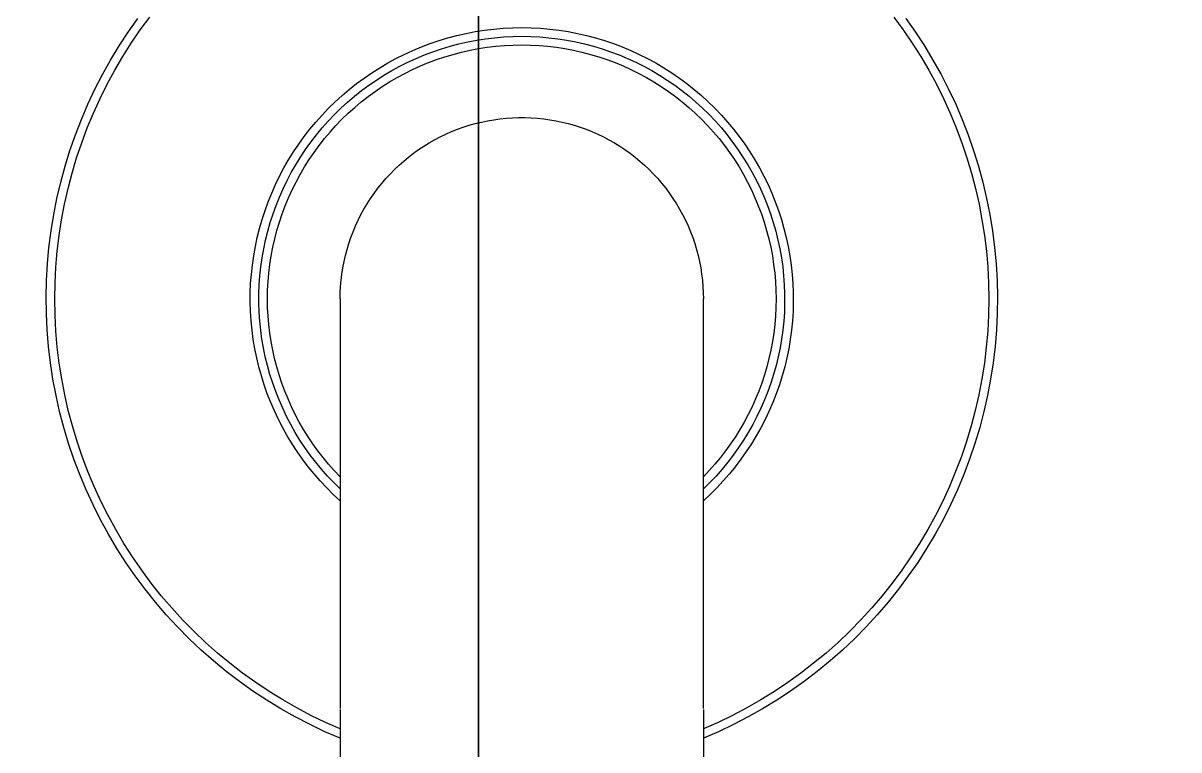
# Model space of a CAD drawing. Header units: metres. Extents: x 198 to 412, y -54 to 17.
# Drawn here: x 270.1425 to 270.2093, y -24.1648 to -24.1228 of the extents above; entities that cross this region are included whole.
import ezdxf

# ---------------------------------------------------------------- set-up
doc = ezdxf.new("R2010")
doc.units = ezdxf.units.M
doc.header["$LTSCALE"] = 10
doc.layers.add('01', color=1, linetype='Continuous')
doc.layers.add('TM-REVEST', color=252, linetype='Continuous')

# ---------------------------------------------------------------- blocks, each defined once
blk = doc.blocks.new('juego de ducha california')
for p, q in [((493.232479, 11758.617552, 0), (493.231928, 11758.61677, 0)), ((493.23317, 11758.617644, 0), (493.232625, 11758.6169, 0)), ((493.276742, 11758.6169, 0), (493.276197, 11758.617644, 0)), ((493.27744, 11758.61677, 0), (493.276888, 11758.617552, 0)), ((493.231928, 11758.61677, 0), (493.231404, 11758.615969, 0)), ((493.232625, 11758.6169, 0), (493.232107, 11758.616137, 0)), ((493.250938, 11758.616576, 0), (493.250416, 11758.616438, 0)), ((493.251465, 11758.616696, 0), (493.250938, 11758.616576, 0)), ((493.251995, 11758.616797, 0), (493.251465, 11758.616696, 0)), ((493.252529, 11758.616881, 0), (493.251995, 11758.616797, 0)), ((493.253066, 11758.616946, 0), (493.252529, 11758.616881, 0)), ((493.253114, 11758.616448, 0), (493.252594, 11758.616385, 0)), ((493.253604, 11758.616992, 0), (493.253066, 11758.616946, 0)), ((493.253636, 11758.616493, 0), (493.253114, 11758.616448, 0)), ((493.254143, 11758.61702, 0), (493.253604, 11758.616992, 0)), ((493.25416, 11758.61652, 0), (493.253636, 11758.616493, 0)), ((493.254684, 11758.617029, 0), (493.254143, 11758.61702, 0)), ((493.254684, 11758.616529, 0), (493.25416, 11758.61652, 0)), ((493.255224, 11758.61702, 0), (493.254684, 11758.617029, 0)), ((493.255208, 11758.61652, 0), (493.254684, 11758.616529, 0)), ((493.255731, 11758.616493, 0), (493.255208, 11758.61652, 0)), ((493.255763, 11758.616992, 0), (493.255224, 11758.61702, 0)), ((493.256253, 11758.616448, 0), (493.255731, 11758.616493, 0)), ((493.256302, 11758.616946, 0), (493.255763, 11758.616992, 0)), ((493.256773, 11758.616385, 0), (493.256253, 11758.616448, 0)), ((493.256838, 11758.616881, 0), (493.256302, 11758.616946, 0)), ((493.257372, 11758.616797, 0), (493.256838, 11758.616881, 0)), ((493.257902, 11758.616696, 0), (493.257372, 11758.616797, 0)), ((493.258429, 11758.616576, 0), (493.257902, 11758.616696, 0)), ((493.258952, 11758.616438, 0), (493.258429, 11758.616576, 0)), ((493.277261, 11758.616137, 0), (493.276742, 11758.6169, 0)), ((493.277963, 11758.615969, 0), (493.27744, 11758.61677, 0)), ((493.231404, 11758.615969, 0), (493.230909, 11758.61515, 0)), ((493.232107, 11758.616137, 0), (493.231614, 11758.615358, 0)), ((493.248881, 11758.615918, 0), (493.248383, 11758.615709, 0)), ((493.249387, 11758.616109, 0), (493.248881, 11758.615918, 0)), ((493.249898, 11758.616282, 0), (493.249387, 11758.616109, 0)), ((493.250042, 11758.615803, 0), (493.249546, 11758.615635, 0)), ((493.250416, 11758.616438, 0), (493.249898, 11758.616282, 0)), ((493.250544, 11758.615955, 0), (493.250042, 11758.615803, 0)), ((493.251051, 11758.616089, 0), (493.250544, 11758.615955, 0)), ((493.251562, 11758.616205, 0), (493.251051, 11758.616089, 0)), ((493.252076, 11758.616304, 0), (493.251562, 11758.616205, 0)), ((493.252186, 11758.615815, 0), (493.251693, 11758.615722, 0)), ((493.252594, 11758.616385, 0), (493.252076, 11758.616304, 0)), ((493.252682, 11758.615892, 0), (493.252186, 11758.615815, 0)), ((493.25318, 11758.615952, 0), (493.252682, 11758.615892, 0)), ((493.25368, 11758.615995, 0), (493.25318, 11758.615952, 0)), ((493.254182, 11758.616021, 0), (493.25368, 11758.615995, 0)), ((493.254684, 11758.616029, 0), (493.254182, 11758.616021, 0)), ((493.255186, 11758.616021, 0), (493.254684, 11758.616029, 0)), ((493.255687, 11758.615995, 0), (493.255186, 11758.616021, 0)), ((493.256187, 11758.615952, 0), (493.255687, 11758.615995, 0)), ((493.256685, 11758.615892, 0), (493.256187, 11758.615952, 0)), ((493.257181, 11758.615815, 0), (493.256685, 11758.615892, 0)), ((493.257291, 11758.616304, 0), (493.256773, 11758.616385, 0)), ((493.257674, 11758.615722, 0), (493.257181, 11758.615815, 0)), ((493.257806, 11758.616205, 0), (493.257291, 11758.616304, 0)), ((493.258317, 11758.616089, 0), (493.257806, 11758.616205, 0)), ((493.258823, 11758.615955, 0), (493.258317, 11758.616089, 0)), ((493.259325, 11758.615803, 0), (493.258823, 11758.615955, 0)), ((493.259469, 11758.616282, 0), (493.258952, 11758.616438, 0)), ((493.259821, 11758.615635, 0), (493.259325, 11758.615803, 0)), ((493.259981, 11758.616109, 0), (493.259469, 11758.616282, 0)), ((493.260486, 11758.615918, 0), (493.259981, 11758.616109, 0)), ((493.260985, 11758.615709, 0), (493.260486, 11758.615918, 0)), ((493.277753, 11758.615358, 0), (493.277261, 11758.616137, 0)), ((493.278459, 11758.61515, 0), (493.277963, 11758.615969, 0)), ((493.230909, 11758.61515, 0), (493.230442, 11758.614314, 0)), ((493.231614, 11758.615358, 0), (493.231149, 11758.614562, 0)), ((493.247409, 11758.615242, 0), (493.246934, 11758.614983, 0)), ((493.247892, 11758.615484, 0), (493.247409, 11758.615242, 0)), ((493.248383, 11758.615709, 0), (493.247892, 11758.615484, 0)), ((493.248573, 11758.615247, 0), (493.248097, 11758.615028, 0)), ((493.249056, 11758.615449, 0), (493.248573, 11758.615247, 0)), ((493.249546, 11758.615635, 0), (493.249056, 11758.615449, 0)), ((493.249761, 11758.61518, 0), (493.249291, 11758.615004, 0)), ((493.250237, 11758.61534, 0), (493.249761, 11758.61518, 0)), ((493.250718, 11758.615484, 0), (493.250237, 11758.61534, 0)), ((493.251203, 11758.615611, 0), (493.250718, 11758.615484, 0)), ((493.251693, 11758.615722, 0), (493.251203, 11758.615611, 0)), ((493.258164, 11758.615611, 0), (493.257674, 11758.615722, 0)), ((493.25865, 11758.615484, 0), (493.258164, 11758.615611, 0)), ((493.259131, 11758.61534, 0), (493.25865, 11758.615484, 0)), ((493.259606, 11758.61518, 0), (493.259131, 11758.61534, 0)), ((493.260076, 11758.615004, 0), (493.259606, 11758.61518, 0)), ((493.260311, 11758.615449, 0), (493.259821, 11758.615635, 0)), ((493.260795, 11758.615247, 0), (493.260311, 11758.615449, 0)), ((493.261271, 11758.615028, 0), (493.260795, 11758.615247, 0)), ((493.261476, 11758.615484, 0), (493.260985, 11758.615709, 0)), ((493.261959, 11758.615242, 0), (493.261476, 11758.615484, 0)), ((493.262433, 11758.614983, 0), (493.261959, 11758.615242, 0)), ((493.278218, 11758.614562, 0), (493.277753, 11758.615358, 0)), ((493.278925, 11758.614314, 0), (493.278459, 11758.61515, 0)), ((493.231149, 11758.614562, 0), (493.230711, 11758.613751, 0)), ((493.246469, 11758.614709, 0), (493.246014, 11758.614418, 0)), ((493.246934, 11758.614983, 0), (493.246469, 11758.614709, 0)), ((493.247168, 11758.614541, 0), (493.246717, 11758.614274, 0)), ((493.247628, 11758.614792, 0), (493.247168, 11758.614541, 0)), ((493.248097, 11758.615028, 0), (493.247628, 11758.614792, 0)), ((493.24837, 11758.614604, 0), (493.247921, 11758.614381, 0)), ((493.248827, 11758.614812, 0), (493.24837, 11758.614604, 0)), ((493.249291, 11758.615004, 0), (493.248827, 11758.614812, 0)), ((493.26054, 11758.614812, 0), (493.260076, 11758.615004, 0)), ((493.260997, 11758.614604, 0), (493.26054, 11758.614812, 0)), ((493.261447, 11758.614381, 0), (493.260997, 11758.614604, 0)), ((493.261739, 11758.614792, 0), (493.261271, 11758.615028, 0)), ((493.262199, 11758.614541, 0), (493.261739, 11758.614792, 0)), ((493.26265, 11758.614274, 0), (493.262199, 11758.614541, 0)), ((493.262898, 11758.614709, 0), (493.262433, 11758.614983, 0)), ((493.263354, 11758.614418, 0), (493.262898, 11758.614709, 0)), ((493.278657, 11758.613751, 0), (493.278218, 11758.614562, 0)), ((493.230442, 11758.614314, 0), (493.230005, 11758.613462, 0)), ((493.245134, 11758.613791, 0), (493.244711, 11758.613455, 0)), ((493.245568, 11758.614112, 0), (493.245134, 11758.613791, 0)), ((493.246014, 11758.614418, 0), (493.245568, 11758.614112, 0)), ((493.246276, 11758.613992, 0), (493.245844, 11758.613695, 0)), ((493.246717, 11758.614274, 0), (493.246276, 11758.613992, 0)), ((493.247046, 11758.613889, 0), (493.246621, 11758.613621, 0)), ((493.247479, 11758.614143, 0), (493.247046, 11758.613889, 0)), ((493.247921, 11758.614381, 0), (493.247479, 11758.614143, 0)), ((493.261888, 11758.614143, 0), (493.261447, 11758.614381, 0)), ((493.262322, 11758.613889, 0), (493.261888, 11758.614143, 0)), ((493.262746, 11758.613621, 0), (493.262322, 11758.613889, 0)), ((493.263091, 11758.613992, 0), (493.26265, 11758.614274, 0)), ((493.263523, 11758.613695, 0), (493.263091, 11758.613992, 0)), ((493.263799, 11758.614112, 0), (493.263354, 11758.614418, 0)), ((493.264233, 11758.613791, 0), (493.263799, 11758.614112, 0)), ((493.264657, 11758.613455, 0), (493.264233, 11758.613791, 0)), ((493.279362, 11758.613462, 0), (493.278925, 11758.614314, 0)), ((493.230005, 11758.613462, 0), (493.229598, 11758.612596, 0)), ((493.230711, 11758.613751, 0), (493.230301, 11758.612925, 0)), ((493.244299, 11758.613104, 0), (493.2439, 11758.61274, 0)), ((493.244711, 11758.613455, 0), (493.244299, 11758.613104, 0)), ((493.245423, 11758.613383, 0), (493.245013, 11758.613056, 0)), ((493.245844, 11758.613695, 0), (493.245423, 11758.613383, 0)), ((493.246206, 11758.613339, 0), (493.245801, 11758.613042, 0)), ((493.246621, 11758.613621, 0), (493.246206, 11758.613339, 0)), ((493.263161, 11758.613339, 0), (493.262746, 11758.613621, 0)), ((493.263566, 11758.613042, 0), (493.263161, 11758.613339, 0)), ((493.263944, 11758.613383, 0), (493.263523, 11758.613695, 0)), ((493.264354, 11758.613056, 0), (493.263944, 11758.613383, 0)), ((493.265068, 11758.613104, 0), (493.264657, 11758.613455, 0)), ((493.265467, 11758.61274, 0), (493.265068, 11758.613104, 0)), ((493.279067, 11758.612925, 0), (493.278657, 11758.613751, 0)), ((493.27977, 11758.612596, 0), (493.279362, 11758.613462, 0)), ((493.229598, 11758.612596, 0), (493.229221, 11758.611716, 0)), ((493.230301, 11758.612925, 0), (493.229919, 11758.612086, 0)), ((493.2439, 11758.61274, 0), (493.243514, 11758.612362, 0)), ((493.244615, 11758.612716, 0), (493.244228, 11758.612362, 0)), ((493.245013, 11758.613056, 0), (493.244615, 11758.612716, 0)), ((493.245407, 11758.612732, 0), (493.245023, 11758.612409, 0)), ((493.245801, 11758.613042, 0), (493.245407, 11758.612732, 0)), ((493.263961, 11758.612732, 0), (493.263566, 11758.613042, 0)), ((493.264345, 11758.612409, 0), (493.263961, 11758.612732, 0)), ((493.264752, 11758.612716, 0), (493.264354, 11758.613056, 0)), ((493.265139, 11758.612362, 0), (493.264752, 11758.612716, 0)), ((493.265853, 11758.612362, 0), (493.265467, 11758.61274, 0)), ((493.279448, 11758.612086, 0), (493.279067, 11758.612925, 0)), ((493.280147, 11758.611716, 0), (493.27977, 11758.612596, 0)), ((493.229919, 11758.612086, 0), (493.229566, 11758.611234, 0)), ((493.243141, 11758.611972, 0), (493.242782, 11758.611568, 0)), ((493.243514, 11758.612362, 0), (493.243141, 11758.611972, 0)), ((493.243854, 11758.611995, 0), (493.243493, 11758.611615, 0)), ((493.244228, 11758.612362, 0), (493.243854, 11758.611995, 0)), ((493.24465, 11758.612072, 0), (493.244289, 11758.611724, 0)), ((493.245023, 11758.612409, 0), (493.24465, 11758.612072, 0)), ((493.253779, 11758.61179, 0), (493.253418, 11758.611753, 0)), ((493.25414, 11758.611815, 0), (493.253779, 11758.61179, 0)), ((493.254502, 11758.611828, 0), (493.25414, 11758.611815, 0)), ((493.254865, 11758.611828, 0), (493.254502, 11758.611828, 0)), ((493.255227, 11758.611815, 0), (493.254865, 11758.611828, 0)), ((493.255589, 11758.61179, 0), (493.255227, 11758.611815, 0)), ((493.255949, 11758.611753, 0), (493.255589, 11758.61179, 0)), ((493.264717, 11758.612072, 0), (493.264345, 11758.612409, 0)), ((493.265078, 11758.611724, 0), (493.264717, 11758.612072, 0)), ((493.265513, 11758.611995, 0), (493.265139, 11758.612362, 0)), ((493.265874, 11758.611615, 0), (493.265513, 11758.611995, 0)), ((493.266226, 11758.611972, 0), (493.265853, 11758.612362, 0)), ((493.266585, 11758.611568, 0), (493.266226, 11758.611972, 0)), ((493.279801, 11758.611234, 0), (493.279448, 11758.612086, 0)), ((493.229221, 11758.611716, 0), (493.228875, 11758.610824, 0)), ((493.229566, 11758.611234, 0), (493.229243, 11758.610371, 0)), ((493.242437, 11758.611153, 0), (493.242106, 11758.610725, 0)), ((493.242782, 11758.611568, 0), (493.242437, 11758.611153, 0)), ((493.243145, 11758.611224, 0), (493.242811, 11758.61082, 0)), ((493.243493, 11758.611615, 0), (493.243145, 11758.611224, 0)), ((493.24394, 11758.611363, 0), (493.243604, 11758.61099, 0)), ((493.244289, 11758.611724, 0), (493.24394, 11758.611363, 0)), ((493.25096, 11758.611147, 0), (493.250624, 11758.611012, 0)), ((493.251301, 11758.611269, 0), (493.25096, 11758.611147, 0)), ((493.251646, 11758.61138, 0), (493.251301, 11758.611269, 0)), ((493.251995, 11758.611479, 0), (493.251646, 11758.61138, 0)), ((493.252347, 11758.611566, 0), (493.251995, 11758.611479, 0)), ((493.252702, 11758.61164, 0), (493.252347, 11758.611566, 0)), ((493.253059, 11758.611703, 0), (493.252702, 11758.61164, 0)), ((493.253418, 11758.611753, 0), (493.253059, 11758.611703, 0)), ((493.256308, 11758.611703, 0), (493.255949, 11758.611753, 0)), ((493.256665, 11758.61164, 0), (493.256308, 11758.611703, 0)), ((493.25702, 11758.611566, 0), (493.256665, 11758.61164, 0)), ((493.257372, 11758.611479, 0), (493.25702, 11758.611566, 0)), ((493.257721, 11758.61138, 0), (493.257372, 11758.611479, 0)), ((493.258066, 11758.611269, 0), (493.257721, 11758.61138, 0)), ((493.258407, 11758.611147, 0), (493.258066, 11758.611269, 0)), ((493.258744, 11758.611012, 0), (493.258407, 11758.611147, 0)), ((493.265427, 11758.611363, 0), (493.265078, 11758.611724, 0)), ((493.265763, 11758.61099, 0), (493.265427, 11758.611363, 0)), ((493.266222, 11758.611224, 0), (493.265874, 11758.611615, 0)), ((493.266556, 11758.61082, 0), (493.266222, 11758.611224, 0)), ((493.266931, 11758.611153, 0), (493.266585, 11758.611568, 0)), ((493.267261, 11758.610725, 0), (493.266931, 11758.611153, 0)), ((493.280125, 11758.610371, 0), (493.279801, 11758.611234, 0)), ((493.280493, 11758.610824, 0), (493.280147, 11758.611716, 0)), ((493.228875, 11758.610824, 0), (493.22856, 11758.60992, 0)), ((493.242106, 11758.610725, 0), (493.24179, 11758.610287, 0)), ((493.242811, 11758.61082, 0), (493.242491, 11758.610405, 0)), ((493.243281, 11758.610606, 0), (493.242971, 11758.610211, 0)), ((493.243604, 11758.61099, 0), (493.243281, 11758.610606, 0)), ((493.249644, 11758.610541, 0), (493.249329, 11758.610361, 0)), ((493.249965, 11758.610709, 0), (493.249644, 11758.610541, 0)), ((493.250292, 11758.610867, 0), (493.249965, 11758.610709, 0)), ((493.250624, 11758.611012, 0), (493.250292, 11758.610867, 0)), ((493.259075, 11758.610867, 0), (493.258744, 11758.611012, 0)), ((493.259402, 11758.610709, 0), (493.259075, 11758.610867, 0)), ((493.259723, 11758.610541, 0), (493.259402, 11758.610709, 0)), ((493.260038, 11758.610361, 0), (493.259723, 11758.610541, 0)), ((493.266087, 11758.610606, 0), (493.265763, 11758.61099, 0)), ((493.266397, 11758.610211, 0), (493.266087, 11758.610606, 0)), ((493.266877, 11758.610405, 0), (493.266556, 11758.61082, 0)), ((493.267577, 11758.610287, 0), (493.267261, 11758.610725, 0)), ((493.280807, 11758.60992, 0), (493.280493, 11758.610824, 0)), ((493.22856, 11758.60992, 0), (493.228277, 11758.609006, 0)), ((493.229243, 11758.610371, 0), (493.228949, 11758.609497, 0)), ((493.241489, 11758.609838, 0), (493.241204, 11758.609379, 0)), ((493.24179, 11758.610287, 0), (493.241489, 11758.609838, 0)), ((493.242185, 11758.609979, 0), (493.241894, 11758.609543, 0)), ((493.242491, 11758.610405, 0), (493.242185, 11758.609979, 0)), ((493.242674, 11758.609806, 0), (493.242392, 11758.609391, 0)), ((493.242971, 11758.610211, 0), (493.242674, 11758.609806, 0)), ((493.248719, 11758.60997, 0), (493.248424, 11758.609759, 0)), ((493.249021, 11758.610171, 0), (493.248719, 11758.60997, 0)), ((493.249329, 11758.610361, 0), (493.249021, 11758.610171, 0)), ((493.260346, 11758.610171, 0), (493.260038, 11758.610361, 0)), ((493.260648, 11758.60997, 0), (493.260346, 11758.610171, 0)), ((493.260943, 11758.609759, 0), (493.260648, 11758.60997, 0)), ((493.266693, 11758.609806, 0), (493.266397, 11758.610211, 0)), ((493.266976, 11758.609391, 0), (493.266693, 11758.609806, 0)), ((493.267182, 11758.609979, 0), (493.266877, 11758.610405, 0)), ((493.267473, 11758.609543, 0), (493.267182, 11758.609979, 0)), ((493.267878, 11758.609838, 0), (493.267577, 11758.610287, 0)), ((493.268163, 11758.609379, 0), (493.267878, 11758.609838, 0)), ((493.280419, 11758.609497, 0), (493.280125, 11758.610371, 0)), ((493.281091, 11758.609006, 0), (493.280807, 11758.60992, 0)), ((493.228949, 11758.609497, 0), (493.228685, 11758.608614, 0)), ((493.241204, 11758.609379, 0), (493.240935, 11758.60891, 0)), ((493.241619, 11758.609098, 0), (493.241359, 11758.608643, 0)), ((493.241894, 11758.609543, 0), (493.241619, 11758.609098, 0)), ((493.242392, 11758.609391, 0), (493.242124, 11758.608967, 0)), ((493.247858, 11758.609308, 0), (493.247586, 11758.609067, 0)), ((493.248137, 11758.609538, 0), (493.247858, 11758.609308, 0)), ((493.248424, 11758.609759, 0), (493.248137, 11758.609538, 0)), ((493.26123, 11758.609538, 0), (493.260943, 11758.609759, 0)), ((493.26151, 11758.609308, 0), (493.26123, 11758.609538, 0)), ((493.261781, 11758.609067, 0), (493.26151, 11758.609308, 0)), ((493.267244, 11758.608967, 0), (493.266976, 11758.609391, 0)), ((493.267749, 11758.609098, 0), (493.267473, 11758.609543, 0)), ((493.268009, 11758.608643, 0), (493.267749, 11758.609098, 0)), ((493.268432, 11758.60891, 0), (493.268163, 11758.609379, 0)), ((493.280682, 11758.608614, 0), (493.280419, 11758.609497, 0)), ((493.228277, 11758.609006, 0), (493.228026, 11758.608082, 0)), ((493.228685, 11758.608614, 0), (493.228451, 11758.607722, 0)), ((493.240683, 11758.608433, 0), (493.240447, 11758.607947, 0)), ((493.240935, 11758.60891, 0), (493.240683, 11758.608433, 0)), ((493.241359, 11758.608643, 0), (493.241115, 11758.608179, 0)), ((493.24187, 11758.608534, 0), (493.241632, 11758.608092, 0)), ((493.242124, 11758.608967, 0), (493.24187, 11758.608534, 0)), ((493.247069, 11758.608559, 0), (493.246824, 11758.608292, 0)), ((493.247323, 11758.608818, 0), (493.247069, 11758.608559, 0)), ((493.247586, 11758.609067, 0), (493.247323, 11758.608818, 0)), ((493.262044, 11758.608818, 0), (493.261781, 11758.609067, 0)), ((493.262298, 11758.608559, 0), (493.262044, 11758.608818, 0)), ((493.262543, 11758.608292, 0), (493.262298, 11758.608559, 0)), ((493.267497, 11758.608534, 0), (493.267244, 11758.608967, 0)), ((493.267736, 11758.608092, 0), (493.267497, 11758.608534, 0)), ((493.268253, 11758.608179, 0), (493.268009, 11758.608643, 0)), ((493.268685, 11758.608433, 0), (493.268432, 11758.60891, 0)), ((493.268921, 11758.607947, 0), (493.268685, 11758.608433, 0)), ((493.280916, 11758.607722, 0), (493.280682, 11758.608614, 0)), ((493.281342, 11758.608082, 0), (493.281091, 11758.609006, 0)), ((493.228026, 11758.608082, 0), (493.227807, 11758.60715, 0)), ((493.240447, 11758.607947, 0), (493.240227, 11758.607453, 0)), ((493.241115, 11758.608179, 0), (493.240886, 11758.607707, 0)), ((493.241632, 11758.608092, 0), (493.241408, 11758.607643, 0)), ((493.246589, 11758.608017, 0), (493.246363, 11758.607733, 0)), ((493.246824, 11758.608292, 0), (493.246589, 11758.608017, 0)), ((493.262779, 11758.608017, 0), (493.262543, 11758.608292, 0)), ((493.263005, 11758.607733, 0), (493.262779, 11758.608017, 0)), ((493.267959, 11758.607643, 0), (493.267736, 11758.608092, 0)), ((493.268481, 11758.607707, 0), (493.268253, 11758.608179, 0)), ((493.26914, 11758.607453, 0), (493.268921, 11758.607947, 0)), ((493.281561, 11758.60715, 0), (493.281342, 11758.608082, 0)), ((493.227807, 11758.60715, 0), (493.22762, 11758.606211, 0)), ((493.228451, 11758.607722, 0), (493.228248, 11758.606822, 0)), ((493.240227, 11758.607453, 0), (493.240025, 11758.606952, 0)), ((493.240675, 11758.607228, 0), (493.24048, 11758.606741, 0)), ((493.240886, 11758.607707, 0), (493.240675, 11758.607228, 0)), ((493.241201, 11758.607186, 0), (493.241009, 11758.606722, 0)), ((493.241408, 11758.607643, 0), (493.241201, 11758.607186, 0)), ((493.245941, 11758.607144, 0), (493.245745, 11758.606839, 0)), ((493.246147, 11758.607442, 0), (493.245941, 11758.607144, 0)), ((493.246363, 11758.607733, 0), (493.246147, 11758.607442, 0)), ((493.263221, 11758.607442, 0), (493.263005, 11758.607733, 0)), ((493.263427, 11758.607144, 0), (493.263221, 11758.607442, 0)), ((493.263622, 11758.606839, 0), (493.263427, 11758.607144, 0)), ((493.268167, 11758.607186, 0), (493.267959, 11758.607643, 0)), ((493.268359, 11758.606722, 0), (493.268167, 11758.607186, 0)), ((493.268692, 11758.607228, 0), (493.268481, 11758.607707, 0)), ((493.268887, 11758.606741, 0), (493.268692, 11758.607228, 0)), ((493.269342, 11758.606952, 0), (493.26914, 11758.607453, 0)), ((493.281119, 11758.606822, 0), (493.280916, 11758.607722, 0)), ((493.281747, 11758.606211, 0), (493.281561, 11758.60715, 0)), ((493.228248, 11758.606822, 0), (493.228076, 11758.605917, 0)), ((493.23984, 11758.606444, 0), (493.239673, 11758.605931, 0)), ((493.240025, 11758.606952, 0), (493.23984, 11758.606444, 0)), ((493.24048, 11758.606741, 0), (493.240302, 11758.606248, 0)), ((493.241009, 11758.606722, 0), (493.240832, 11758.606252, 0)), ((493.24556, 11758.606527, 0), (493.245386, 11758.606209, 0)), ((493.245745, 11758.606839, 0), (493.24556, 11758.606527, 0)), ((493.263807, 11758.606527, 0), (493.263622, 11758.606839, 0)), ((493.263981, 11758.606209, 0), (493.263807, 11758.606527, 0)), ((493.268535, 11758.606252, 0), (493.268359, 11758.606722, 0)), ((493.269066, 11758.606248, 0), (493.268887, 11758.606741, 0)), ((493.269527, 11758.606444, 0), (493.269342, 11758.606952, 0)), ((493.269694, 11758.605931, 0), (493.269527, 11758.606444, 0)), ((493.281291, 11758.605917, 0), (493.281119, 11758.606822, 0)), ((493.22762, 11758.606211, 0), (493.227467, 11758.605266, 0)), ((493.228076, 11758.605917, 0), (493.227935, 11758.605006, 0)), ((493.239673, 11758.605931, 0), (493.239524, 11758.605412, 0)), ((493.240302, 11758.606248, 0), (493.240141, 11758.60575, 0)), ((493.240672, 11758.605776, 0), (493.240529, 11758.605295, 0)), ((493.240832, 11758.606252, 0), (493.240672, 11758.605776, 0)), ((493.245223, 11758.605885, 0), (493.245072, 11758.605556, 0)), ((493.245386, 11758.606209, 0), (493.245223, 11758.605885, 0)), ((493.264144, 11758.605885, 0), (493.263981, 11758.606209, 0)), ((493.264295, 11758.605556, 0), (493.264144, 11758.605885, 0)), ((493.268695, 11758.605776, 0), (493.268535, 11758.606252, 0)), ((493.268839, 11758.605295, 0), (493.268695, 11758.605776, 0)), ((493.269227, 11758.60575, 0), (493.269066, 11758.606248, 0)), ((493.269844, 11758.605412, 0), (493.269694, 11758.605931, 0)), ((493.281432, 11758.605006, 0), (493.281291, 11758.605917, 0)), ((493.2819, 11758.605266, 0), (493.281747, 11758.606211, 0)), ((493.227467, 11758.605266, 0), (493.227346, 11758.604317, 0)), ((493.239524, 11758.605412, 0), (493.239392, 11758.604887, 0)), ((493.239997, 11758.605246, 0), (493.239871, 11758.604737, 0)), ((493.240141, 11758.60575, 0), (493.239997, 11758.605246, 0)), ((493.240529, 11758.605295, 0), (493.240402, 11758.60481, 0)), ((493.244932, 11758.605221, 0), (493.244803, 11758.604882, 0)), ((493.245072, 11758.605556, 0), (493.244932, 11758.605221, 0)), ((493.264436, 11758.605221, 0), (493.264295, 11758.605556, 0)), ((493.264564, 11758.604882, 0), (493.264436, 11758.605221, 0)), ((493.268966, 11758.60481, 0), (493.268839, 11758.605295, 0)), ((493.26937, 11758.605246, 0), (493.269227, 11758.60575, 0)), ((493.269497, 11758.604737, 0), (493.26937, 11758.605246, 0)), ((493.269975, 11758.604887, 0), (493.269844, 11758.605412, 0)), ((493.282021, 11758.604317, 0), (493.2819, 11758.605266, 0)), ((493.227935, 11758.605006, 0), (493.227825, 11758.60409, 0)), ((493.239392, 11758.604887, 0), (493.239279, 11758.604359, 0)), ((493.239871, 11758.604737, 0), (493.239762, 11758.604225, 0)), ((493.240402, 11758.60481, 0), (493.240291, 11758.60432, 0)), ((493.244686, 11758.604539, 0), (493.244582, 11758.604192, 0)), ((493.244803, 11758.604882, 0), (493.244686, 11758.604539, 0)), ((493.264681, 11758.604539, 0), (493.264564, 11758.604882, 0)), ((493.264786, 11758.604192, 0), (493.264681, 11758.604539, 0)), ((493.269076, 11758.60432, 0), (493.268966, 11758.60481, 0)), ((493.269605, 11758.604225, 0), (493.269497, 11758.604737, 0)), ((493.270088, 11758.604359, 0), (493.269975, 11758.604887, 0)), ((493.281542, 11758.60409, 0), (493.281432, 11758.605006, 0)), ((493.227346, 11758.604317, 0), (493.227259, 11758.603364, 0)), ((493.227825, 11758.60409, 0), (493.227747, 11758.603172, 0)), ((493.239184, 11758.603827, 0), (493.239107, 11758.603293, 0)), ((493.239279, 11758.604359, 0), (493.239184, 11758.603827, 0)), ((493.239762, 11758.604225, 0), (493.239671, 11758.603708, 0)), ((493.240197, 11758.603827, 0), (493.240121, 11758.603331, 0)), ((493.240291, 11758.60432, 0), (493.240197, 11758.603827, 0)), ((493.244489, 11758.603842, 0), (493.244408, 11758.603489, 0)), ((493.244582, 11758.604192, 0), (493.244489, 11758.603842, 0)), ((493.264879, 11758.603842, 0), (493.264786, 11758.604192, 0)), ((493.264959, 11758.603489, 0), (493.264879, 11758.603842, 0)), ((493.26917, 11758.603827, 0), (493.269076, 11758.60432, 0)), ((493.269247, 11758.603331, 0), (493.26917, 11758.603827, 0)), ((493.269696, 11758.603708, 0), (493.269605, 11758.604225, 0)), ((493.270184, 11758.603827, 0), (493.270088, 11758.604359, 0)), ((493.27026, 11758.603293, 0), (493.270184, 11758.603827, 0)), ((493.281621, 11758.603172, 0), (493.281542, 11758.60409, 0)), ((493.282108, 11758.603364, 0), (493.282021, 11758.604317, 0)), ((493.227259, 11758.603364, 0), (493.227205, 11758.602408, 0)), ((493.227747, 11758.603172, 0), (493.227699, 11758.602251, 0)), ((493.239107, 11758.603293, 0), (493.239049, 11758.602755, 0)), ((493.239598, 11758.60319, 0), (493.239543, 11758.602668, 0)), ((493.239671, 11758.603708, 0), (493.239598, 11758.60319, 0)), ((493.240121, 11758.603331, 0), (493.240061, 11758.602832, 0)), ((493.24434, 11758.603133, 0), (493.244284, 11758.602775, 0)), ((493.244408, 11758.603489, 0), (493.24434, 11758.603133, 0)), ((493.265028, 11758.603133, 0), (493.264959, 11758.603489, 0)), ((493.265084, 11758.602775, 0), (493.265028, 11758.603133, 0)), ((493.269307, 11758.602832, 0), (493.269247, 11758.603331, 0)), ((493.269769, 11758.60319, 0), (493.269696, 11758.603708, 0)), ((493.269825, 11758.602668, 0), (493.269769, 11758.60319, 0)), ((493.270319, 11758.602755, 0), (493.27026, 11758.603293, 0)), ((493.281668, 11758.602251, 0), (493.281621, 11758.603172, 0)), ((493.282162, 11758.602408, 0), (493.282108, 11758.603364, 0)), ((493.239049, 11758.602755, 0), (493.239009, 11758.602217, 0)), ((493.239543, 11758.602668, 0), (493.239506, 11758.602146, 0)), ((493.240061, 11758.602832, 0), (493.240018, 11758.602332, 0)), ((493.24424, 11758.602415, 0), (493.244209, 11758.602054, 0)), ((493.244284, 11758.602775, 0), (493.24424, 11758.602415, 0)), ((493.265127, 11758.602415, 0), (493.265084, 11758.602775, 0)), ((493.265159, 11758.602054, 0), (493.265127, 11758.602415, 0)), ((493.269349, 11758.602332, 0), (493.269307, 11758.602832, 0)), ((493.269862, 11758.602146, 0), (493.269825, 11758.602668, 0)), ((493.270359, 11758.602217, 0), (493.270319, 11758.602755, 0)), ((493.227205, 11758.602408, 0), (493.227184, 11758.601451, 0)), ((493.227699, 11758.602251, 0), (493.227684, 11758.601329, 0)), ((493.239009, 11758.602217, 0), (493.238987, 11758.601677, 0)), ((493.239506, 11758.602146, 0), (493.239486, 11758.601622, 0)), ((493.239992, 11758.601831, 0), (493.239984, 11758.601329, 0)), ((493.240018, 11758.602332, 0), (493.239992, 11758.601831, 0)), ((493.244209, 11758.602054, 0), (493.24419, 11758.601692, 0)), ((493.265177, 11758.601692, 0), (493.265159, 11758.602054, 0)), ((493.269375, 11758.601831, 0), (493.269349, 11758.602332, 0)), ((493.269384, 11758.601329, 0), (493.269375, 11758.601831, 0)), ((493.269881, 11758.601622, 0), (493.269862, 11758.602146, 0)), ((493.27038, 11758.601677, 0), (493.270359, 11758.602217, 0)), ((493.281684, 11758.601329, 0), (493.281668, 11758.602251, 0)), ((493.282183, 11758.601451, 0), (493.282162, 11758.602408, 0)), ((493.227184, 11758.601451, 0), (493.227196, 11758.600494, 0)), ((493.227684, 11758.601329, 0), (493.2277, 11758.600399, 0)), ((493.238987, 11758.601677, 0), (493.238985, 11758.601137, 0)), ((493.238985, 11758.601137, 0), (493.239001, 11758.600596, 0)), ((493.239486, 11758.601622, 0), (493.239485, 11758.601098, 0)), ((493.239485, 11758.601098, 0), (493.239502, 11758.600574, 0)), ((493.239984, 11758.601329, 0), (493.239992, 11758.600834, 0)), ((493.24419, 11758.601692, 0), (493.244184, 11758.601329, 0)), ((493.244184, 11758.577628, 0), (493.244184, 11758.601329, 0)), ((493.265184, 11758.601329, 0), (493.265177, 11758.601692, 0)), ((493.265184, 11758.601329, 0), (493.265184, 11758.589657, 0)), ((493.269375, 11758.600834, 0), (493.269384, 11758.601329, 0)), ((493.269865, 11758.600574, 0), (493.269882, 11758.601098, 0)), ((493.269882, 11758.601098, 0), (493.269881, 11758.601622, 0)), ((493.270367, 11758.600596, 0), (493.270382, 11758.601137, 0)), ((493.270382, 11758.601137, 0), (493.27038, 11758.601677, 0)), ((493.281668, 11758.600399, 0), (493.281684, 11758.601329, 0)), ((493.282171, 11758.600494, 0), (493.282183, 11758.601451, 0)), ((493.227196, 11758.600494, 0), (493.227242, 11758.599538, 0)), ((493.239001, 11758.600596, 0), (493.239035, 11758.600057, 0)), ((493.239502, 11758.600574, 0), (493.239537, 11758.600051, 0)), ((493.239992, 11758.600834, 0), (493.240017, 11758.600339, 0)), ((493.26935, 11758.600339, 0), (493.269375, 11758.600834, 0)), ((493.26983, 11758.600051, 0), (493.269865, 11758.600574, 0)), ((493.270332, 11758.600057, 0), (493.270367, 11758.600596, 0)), ((493.282125, 11758.599538, 0), (493.282171, 11758.600494, 0)), ((493.2277, 11758.600399, 0), (493.227748, 11758.59947, 0)), ((493.239035, 11758.600057, 0), (493.239088, 11758.59952, 0)), ((493.239537, 11758.600051, 0), (493.23959, 11758.59953, 0)), ((493.240017, 11758.600339, 0), (493.240059, 11758.599845, 0)), ((493.240059, 11758.599845, 0), (493.240117, 11758.599353, 0)), ((493.26925, 11758.599353, 0), (493.269309, 11758.599845, 0)), ((493.269309, 11758.599845, 0), (493.26935, 11758.600339, 0)), ((493.269777, 11758.59953, 0), (493.26983, 11758.600051, 0)), ((493.270279, 11758.59952, 0), (493.270332, 11758.600057, 0)), ((493.28162, 11758.59947, 0), (493.281668, 11758.600399, 0)), ((493.227242, 11758.599538, 0), (493.227321, 11758.598584, 0)), ((493.227748, 11758.59947, 0), (493.227828, 11758.598543, 0)), ((493.239088, 11758.59952, 0), (493.23916, 11758.598984, 0)), ((493.23959, 11758.59953, 0), (493.239661, 11758.599011, 0)), ((493.240117, 11758.599353, 0), (493.240192, 11758.598864, 0)), ((493.269175, 11758.598864, 0), (493.26925, 11758.599353, 0)), ((493.269706, 11758.599011, 0), (493.269777, 11758.59953, 0)), ((493.270208, 11758.598984, 0), (493.270279, 11758.59952, 0)), ((493.28154, 11758.598543, 0), (493.28162, 11758.59947, 0)), ((493.282046, 11758.598584, 0), (493.282125, 11758.599538, 0)), ((493.227321, 11758.598584, 0), (493.227433, 11758.597634, 0)), ((493.227828, 11758.598543, 0), (493.22794, 11758.59762, 0)), ((493.23916, 11758.598984, 0), (493.23925, 11758.598451, 0)), ((493.23925, 11758.598451, 0), (493.239358, 11758.597922, 0)), ((493.239661, 11758.599011, 0), (493.23975, 11758.598494, 0)), ((493.23975, 11758.598494, 0), (493.239857, 11758.597981, 0)), ((493.240192, 11758.598864, 0), (493.240283, 11758.598377, 0)), ((493.269084, 11758.598377, 0), (493.269175, 11758.598864, 0)), ((493.26951, 11758.597981, 0), (493.269617, 11758.598494, 0)), ((493.269617, 11758.598494, 0), (493.269706, 11758.599011, 0)), ((493.270009, 11758.597922, 0), (493.270118, 11758.598451, 0)), ((493.270118, 11758.598451, 0), (493.270208, 11758.598984, 0)), ((493.281428, 11758.59762, 0), (493.28154, 11758.598543, 0)), ((493.281934, 11758.597634, 0), (493.282046, 11758.598584, 0)), ((493.239358, 11758.597922, 0), (493.239484, 11758.597397, 0)), ((493.239857, 11758.597981, 0), (493.239981, 11758.597472, 0)), ((493.240283, 11758.598377, 0), (493.240391, 11758.597893, 0)), ((493.240391, 11758.597893, 0), (493.240515, 11758.597413, 0)), ((493.268853, 11758.597413, 0), (493.268976, 11758.597893, 0)), ((493.268976, 11758.597893, 0), (493.269084, 11758.598377, 0)), ((493.269386, 11758.597472, 0), (493.26951, 11758.597981, 0)), ((493.269883, 11758.597397, 0), (493.270009, 11758.597922, 0)), ((493.227433, 11758.597634, 0), (493.227578, 11758.596687, 0)), ((493.22794, 11758.59762, 0), (493.228083, 11758.596701, 0)), ((493.239484, 11758.597397, 0), (493.239628, 11758.596876, 0)), ((493.239981, 11758.597472, 0), (493.240123, 11758.596968, 0)), ((493.240515, 11758.597413, 0), (493.240655, 11758.596938, 0)), ((493.268713, 11758.596938, 0), (493.268853, 11758.597413, 0)), ((493.269244, 11758.596968, 0), (493.269386, 11758.597472, 0)), ((493.269739, 11758.596876, 0), (493.269883, 11758.597397, 0)), ((493.281284, 11758.596701, 0), (493.281428, 11758.59762, 0)), ((493.281789, 11758.596687, 0), (493.281934, 11758.597634, 0)), ((493.227578, 11758.596687, 0), (493.227756, 11758.595747, 0)), ((493.228083, 11758.596701, 0), (493.228258, 11758.595788, 0)), ((493.239628, 11758.596876, 0), (493.239791, 11758.596361, 0)), ((493.240123, 11758.596968, 0), (493.240282, 11758.596468, 0)), ((493.240282, 11758.596468, 0), (493.240458, 11758.595975, 0)), ((493.240655, 11758.596938, 0), (493.240811, 11758.596468, 0)), ((493.240811, 11758.596468, 0), (493.240982, 11758.596003, 0)), ((493.268385, 11758.596003, 0), (493.268557, 11758.596468, 0)), ((493.268557, 11758.596468, 0), (493.268713, 11758.596938, 0)), ((493.268909, 11758.595975, 0), (493.269085, 11758.596468, 0)), ((493.269085, 11758.596468, 0), (493.269244, 11758.596968, 0)), ((493.269577, 11758.596361, 0), (493.269739, 11758.596876, 0)), ((493.281109, 11758.595788, 0), (493.281284, 11758.596701, 0)), ((493.281611, 11758.595747, 0), (493.281789, 11758.596687, 0)), ((493.227756, 11758.595747, 0), (493.227967, 11758.594813, 0)), ((493.228258, 11758.595788, 0), (493.228465, 11758.594881, 0)), ((493.239791, 11758.596361, 0), (493.23997, 11758.595851, 0)), ((493.23997, 11758.595851, 0), (493.240168, 11758.595348, 0)), ((493.240458, 11758.595975, 0), (493.240651, 11758.595487, 0)), ((493.240982, 11758.596003, 0), (493.24117, 11758.595545, 0)), ((493.268198, 11758.595545, 0), (493.268385, 11758.596003, 0)), ((493.268716, 11758.595487, 0), (493.268909, 11758.595975, 0)), ((493.2692, 11758.595348, 0), (493.269397, 11758.595851, 0)), ((493.269397, 11758.595851, 0), (493.269577, 11758.596361, 0)), ((493.280902, 11758.594881, 0), (493.281109, 11758.595788, 0)), ((493.281401, 11758.594813, 0), (493.281611, 11758.595747, 0)), ((493.240168, 11758.595348, 0), (493.240382, 11758.594852, 0)), ((493.240651, 11758.595487, 0), (493.240861, 11758.595007, 0)), ((493.24117, 11758.595545, 0), (493.241372, 11758.595092, 0)), ((493.241372, 11758.595092, 0), (493.24159, 11758.594647, 0)), ((493.267777, 11758.594647, 0), (493.267995, 11758.595092, 0)), ((493.267995, 11758.595092, 0), (493.268198, 11758.595545, 0)), ((493.268507, 11758.595007, 0), (493.268716, 11758.595487, 0)), ((493.268985, 11758.594852, 0), (493.2692, 11758.595348, 0)), ((493.227967, 11758.594813, 0), (493.22821, 11758.593887, 0)), ((493.228465, 11758.594881, 0), (493.228703, 11758.593981, 0)), ((493.240382, 11758.594852, 0), (493.240613, 11758.594364, 0)), ((493.240861, 11758.595007, 0), (493.241087, 11758.594534, 0)), ((493.241087, 11758.594534, 0), (493.241329, 11758.59407, 0)), ((493.24159, 11758.594647, 0), (493.241823, 11758.59421, 0)), ((493.267545, 11758.59421, 0), (493.267777, 11758.594647, 0)), ((493.268038, 11758.59407, 0), (493.26828, 11758.594534, 0)), ((493.26828, 11758.594534, 0), (493.268507, 11758.595007, 0)), ((493.268754, 11758.594364, 0), (493.268985, 11758.594852, 0)), ((493.280665, 11758.593981, 0), (493.280902, 11758.594881, 0)), ((493.281158, 11758.593887, 0), (493.281401, 11758.594813, 0)), ((493.22821, 11758.593887, 0), (493.228485, 11758.592971, 0)), ((493.228703, 11758.593981, 0), (493.228971, 11758.593091, 0)), ((493.240613, 11758.594364, 0), (493.240861, 11758.593884, 0)), ((493.240861, 11758.593884, 0), (493.241126, 11758.593413, 0)), ((493.241329, 11758.59407, 0), (493.241587, 11758.593614, 0)), ((493.241823, 11758.59421, 0), (493.24207, 11758.593781, 0)), ((493.24207, 11758.593781, 0), (493.242331, 11758.59336, 0)), ((493.267036, 11758.59336, 0), (493.267298, 11758.593781, 0)), ((493.267298, 11758.593781, 0), (493.267545, 11758.59421, 0)), ((493.26778, 11758.593614, 0), (493.268038, 11758.59407, 0)), ((493.268242, 11758.593413, 0), (493.268506, 11758.593884, 0)), ((493.268506, 11758.593884, 0), (493.268754, 11758.594364, 0)), ((493.280396, 11758.593091, 0), (493.280665, 11758.593981, 0)), ((493.280883, 11758.592971, 0), (493.281158, 11758.593887, 0)), ((493.228971, 11758.593091, 0), (493.22927, 11758.59221, 0)), ((493.241126, 11758.593413, 0), (493.241406, 11758.592951, 0)), ((493.241587, 11758.593614, 0), (493.241861, 11758.593167, 0)), ((493.241861, 11758.593167, 0), (493.24215, 11758.59273, 0)), ((493.242331, 11758.59336, 0), (493.242607, 11758.592948, 0)), ((493.26676, 11758.592948, 0), (493.267036, 11758.59336, 0)), ((493.267217, 11758.59273, 0), (493.267506, 11758.593167, 0)), ((493.267506, 11758.593167, 0), (493.26778, 11758.593614, 0)), ((493.267961, 11758.592951, 0), (493.268242, 11758.593413, 0)), ((493.280097, 11758.59221, 0), (493.280396, 11758.593091, 0)), ((493.228485, 11758.592971, 0), (493.228791, 11758.592064, 0)), ((493.241406, 11758.592951, 0), (493.241702, 11758.592499, 0)), ((493.241702, 11758.592499, 0), (493.242014, 11758.592058, 0)), ((493.24215, 11758.59273, 0), (493.242454, 11758.592303, 0)), ((493.242607, 11758.592948, 0), (493.242896, 11758.592546, 0)), ((493.242896, 11758.592546, 0), (493.243199, 11758.592154, 0)), ((493.266168, 11758.592154, 0), (493.266471, 11758.592546, 0)), ((493.266471, 11758.592546, 0), (493.26676, 11758.592948, 0)), ((493.266913, 11758.592303, 0), (493.267217, 11758.59273, 0)), ((493.267354, 11758.592058, 0), (493.267665, 11758.592499, 0)), ((493.267665, 11758.592499, 0), (493.267961, 11758.592951, 0)), ((493.280576, 11758.592064, 0), (493.280883, 11758.592971, 0)), ((493.228791, 11758.592064, 0), (493.22913, 11758.591168, 0)), ((493.22927, 11758.59221, 0), (493.229599, 11758.59134, 0)), ((493.242014, 11758.592058, 0), (493.24234, 11758.591627, 0)), ((493.242454, 11758.592303, 0), (493.242772, 11758.591887, 0)), ((493.242772, 11758.591887, 0), (493.243105, 11758.591482, 0)), ((493.243199, 11758.592154, 0), (493.243515, 11758.591772, 0)), ((493.243515, 11758.591772, 0), (493.243843, 11758.591401, 0)), ((493.265524, 11758.591401, 0), (493.265853, 11758.591772, 0)), ((493.265853, 11758.591772, 0), (493.266168, 11758.592154, 0)), ((493.266262, 11758.591482, 0), (493.266595, 11758.591887, 0)), ((493.266595, 11758.591887, 0), (493.266913, 11758.592303, 0)), ((493.267027, 11758.591627, 0), (493.267354, 11758.592058, 0)), ((493.279768, 11758.59134, 0), (493.280097, 11758.59221, 0)), ((493.280238, 11758.591168, 0), (493.280576, 11758.592064, 0)), ((493.22913, 11758.591168, 0), (493.229499, 11758.590285, 0)), ((493.229599, 11758.59134, 0), (493.229958, 11758.590482, 0)), ((493.24234, 11758.591627, 0), (493.242681, 11758.591208, 0)), ((493.242681, 11758.591208, 0), (493.243037, 11758.590801, 0)), ((493.243105, 11758.591482, 0), (493.243451, 11758.591088, 0)), ((493.243451, 11758.591088, 0), (493.243811, 11758.590707, 0)), ((493.243843, 11758.591401, 0), (493.244184, 11758.591041, 0)), ((493.265184, 11758.591041, 0), (493.265524, 11758.591401, 0)), ((493.265556, 11758.590707, 0), (493.265916, 11758.591088, 0)), ((493.265916, 11758.591088, 0), (493.266262, 11758.591482, 0)), ((493.266331, 11758.590801, 0), (493.266686, 11758.591208, 0)), ((493.266686, 11758.591208, 0), (493.267027, 11758.591627, 0)), ((493.279409, 11758.590482, 0), (493.279768, 11758.59134, 0)), ((493.279869, 11758.590285, 0), (493.280238, 11758.591168, 0)), ((493.229958, 11758.590482, 0), (493.230347, 11758.589637, 0)), ((493.243037, 11758.590801, 0), (493.243406, 11758.590407, 0)), ((493.243406, 11758.590407, 0), (493.243788, 11758.590025, 0)), ((493.243811, 11758.590707, 0), (493.244184, 11758.590339, 0)), ((493.265184, 11758.590339, 0), (493.265556, 11758.590707, 0)), ((493.265579, 11758.590025, 0), (493.265962, 11758.590407, 0)), ((493.265962, 11758.590407, 0), (493.266331, 11758.590801, 0)), ((493.279021, 11758.589637, 0), (493.279409, 11758.590482, 0)), ((493.229499, 11758.590285, 0), (493.229898, 11758.589416, 0)), ((493.243788, 11758.590025, 0), (493.244184, 11758.589657, 0)), ((493.265184, 11758.589657, 0), (493.265579, 11758.590025, 0)), ((493.279469, 11758.589416, 0), (493.279869, 11758.590285, 0)), ((493.229898, 11758.589416, 0), (493.230328, 11758.58856, 0)), ((493.230347, 11758.589637, 0), (493.230764, 11758.588805, 0)), ((493.265184, 11758.589657, 0), (493.265184, 11758.577628, 0)), ((493.278603, 11758.588805, 0), (493.279021, 11758.589637, 0)), ((493.279039, 11758.58856, 0), (493.279469, 11758.589416, 0)), ((493.230328, 11758.58856, 0), (493.230787, 11758.58772, 0)), ((493.230764, 11758.588805, 0), (493.231209, 11758.587989, 0)), ((493.278158, 11758.587989, 0), (493.278603, 11758.588805, 0)), ((493.27858, 11758.58772, 0), (493.279039, 11758.58856, 0)), ((493.230787, 11758.58772, 0), (493.231275, 11758.586897, 0)), ((493.231209, 11758.587989, 0), (493.231683, 11758.587188, 0)), ((493.277684, 11758.587188, 0), (493.278158, 11758.587989, 0)), ((493.278092, 11758.586897, 0), (493.27858, 11758.58772, 0)), ((493.231683, 11758.587188, 0), (493.232184, 11758.586404, 0)), ((493.277184, 11758.586404, 0), (493.277684, 11758.587188, 0)), ((493.231275, 11758.586897, 0), (493.231792, 11758.586091, 0)), ((493.232184, 11758.586404, 0), (493.232711, 11758.585638, 0)), ((493.276656, 11758.585638, 0), (493.277184, 11758.586404, 0)), ((493.277576, 11758.586091, 0), (493.278092, 11758.586897, 0)), ((493.231792, 11758.586091, 0), (493.232336, 11758.585304, 0)), ((493.277032, 11758.585304, 0), (493.277576, 11758.586091, 0)), ((493.232336, 11758.585304, 0), (493.232907, 11758.584536, 0)), ((493.232711, 11758.585638, 0), (493.233265, 11758.584891, 0)), ((493.276103, 11758.584891, 0), (493.276656, 11758.585638, 0)), ((493.27646, 11758.584536, 0), (493.277032, 11758.585304, 0)), ((493.232907, 11758.584536, 0), (493.233505, 11758.583788, 0)), ((493.233265, 11758.584891, 0), (493.233844, 11758.584163, 0)), ((493.275524, 11758.584163, 0), (493.276103, 11758.584891, 0)), ((493.275863, 11758.583788, 0), (493.27646, 11758.584536, 0)), ((493.233505, 11758.583788, 0), (493.234128, 11758.583061, 0)), ((493.233844, 11758.584163, 0), (493.234447, 11758.583455, 0)), ((493.27492, 11758.583455, 0), (493.275524, 11758.584163, 0)), ((493.275239, 11758.583061, 0), (493.275863, 11758.583788, 0)), ((493.234128, 11758.583061, 0), (493.234776, 11758.582357, 0)), ((493.234447, 11758.583455, 0), (493.235075, 11758.582769, 0)), ((493.274292, 11758.582769, 0), (493.27492, 11758.583455, 0)), ((493.274591, 11758.582357, 0), (493.275239, 11758.583061, 0)), ((493.235075, 11758.582769, 0), (493.235726, 11758.582104, 0)), ((493.273641, 11758.582104, 0), (493.274292, 11758.582769, 0)), ((493.234776, 11758.582357, 0), (493.235448, 11758.581676, 0)), ((493.235726, 11758.582104, 0), (493.236399, 11758.581462, 0)), ((493.272968, 11758.581462, 0), (493.273641, 11758.582104, 0)), ((493.273919, 11758.581676, 0), (493.274591, 11758.582357, 0)), ((493.235448, 11758.581676, 0), (493.236144, 11758.581018, 0)), ((493.236399, 11758.581462, 0), (493.237094, 11758.580844, 0)), ((493.272273, 11758.580844, 0), (493.272968, 11758.581462, 0)), ((493.273223, 11758.581018, 0), (493.273919, 11758.581676, 0)), ((493.236144, 11758.581018, 0), (493.236862, 11758.580385, 0)), ((493.236862, 11758.580385, 0), (493.237602, 11758.579778, 0)), ((493.237094, 11758.580844, 0), (493.237811, 11758.580251, 0)), ((493.271557, 11758.580251, 0), (493.272273, 11758.580844, 0)), ((493.271766, 11758.579778, 0), (493.272505, 11758.580385, 0)), ((493.272505, 11758.580385, 0), (493.273223, 11758.581018, 0)), ((493.237602, 11758.579778, 0), (493.238362, 11758.579197, 0)), ((493.237811, 11758.580251, 0), (493.238547, 11758.579682, 0)), ((493.270821, 11758.579682, 0), (493.271557, 11758.580251, 0)), ((493.271005, 11758.579197, 0), (493.271766, 11758.579778, 0)), ((493.238362, 11758.579197, 0), (493.239142, 11758.578642, 0)), ((493.238547, 11758.579682, 0), (493.239302, 11758.579139, 0)), ((493.239302, 11758.579139, 0), (493.240075, 11758.578622, 0)), ((493.269292, 11758.578622, 0), (493.270065, 11758.579139, 0)), ((493.270065, 11758.579139, 0), (493.270821, 11758.579682, 0)), ((493.270225, 11758.578642, 0), (493.271005, 11758.579197, 0)), ((493.239142, 11758.578642, 0), (493.239941, 11758.578115, 0)), ((493.240075, 11758.578622, 0), (493.240866, 11758.578133, 0)), ((493.268501, 11758.578133, 0), (493.269292, 11758.578622, 0)), ((493.269426, 11758.578115, 0), (493.270225, 11758.578642, 0)), ((493.239941, 11758.578115, 0), (493.240758, 11758.577616, 0)), ((493.240866, 11758.578133, 0), (493.241673, 11758.577671, 0)), ((493.267694, 11758.577671, 0), (493.268501, 11758.578133, 0)), ((493.268609, 11758.577616, 0), (493.269426, 11758.578115, 0)), ((493.240758, 11758.577616, 0), (493.241592, 11758.577146, 0)), ((493.241592, 11758.577146, 0), (493.242441, 11758.576705, 0)), ((493.241673, 11758.577671, 0), (493.242496, 11758.577236, 0)), ((493.242496, 11758.577236, 0), (493.243333, 11758.576831, 0)), ((493.244184, 11758.57757, 0), (493.244184, 11758.554025, 0)), ((493.265184, 11758.57757, 0), (493.265184, 11758.554025, 0)), ((493.266034, 11758.576831, 0), (493.266871, 11758.577236, 0)), ((493.266871, 11758.577236, 0), (493.267694, 11758.577671, 0)), ((493.266926, 11758.576705, 0), (493.267776, 11758.577146, 0)), ((493.267776, 11758.577146, 0), (493.268609, 11758.577616, 0)), ((493.242441, 11758.576705, 0), (493.243305, 11758.576293, 0)), ((493.243333, 11758.576831, 0), (493.244184, 11758.576454, 0)), ((493.265184, 11758.576454, 0), (493.266034, 11758.576831, 0)), ((493.266062, 11758.576293, 0), (493.266926, 11758.576705, 0)), ((493.243305, 11758.576293, 0), (493.244184, 11758.575913, 0)), ((493.265184, 11758.575913, 0), (493.266062, 11758.576293, 0))]:
    blk.add_line(p, q)

msp = doc.modelspace()

# ---------------------------------------------------------------- linework, layer by layer
at = {"layer": 'TM-REVEST'}
for points in [[(270.168815, -24.387673), (270.168815, -24.087673), (269.717195, -24.087673), (269.717195, -24.687673), (270.163815, -24.687673)], [(270.571311, -24.387673), (270.571311, -24.087673), (270.168815, -24.087673), (270.168815, -24.687673), (270.571311, -24.687673)]]:
    msp.add_lwpolyline(points, dxfattribs=at)

# ---------------------------------------------------------------- block references
at = {"layer": '01', "xscale": -1}
msp.add_blockref('juego de ducha california', (763.425995, -11782.740082, 0), dxfattribs=at)

doc.saveas('drawing.dxf')
